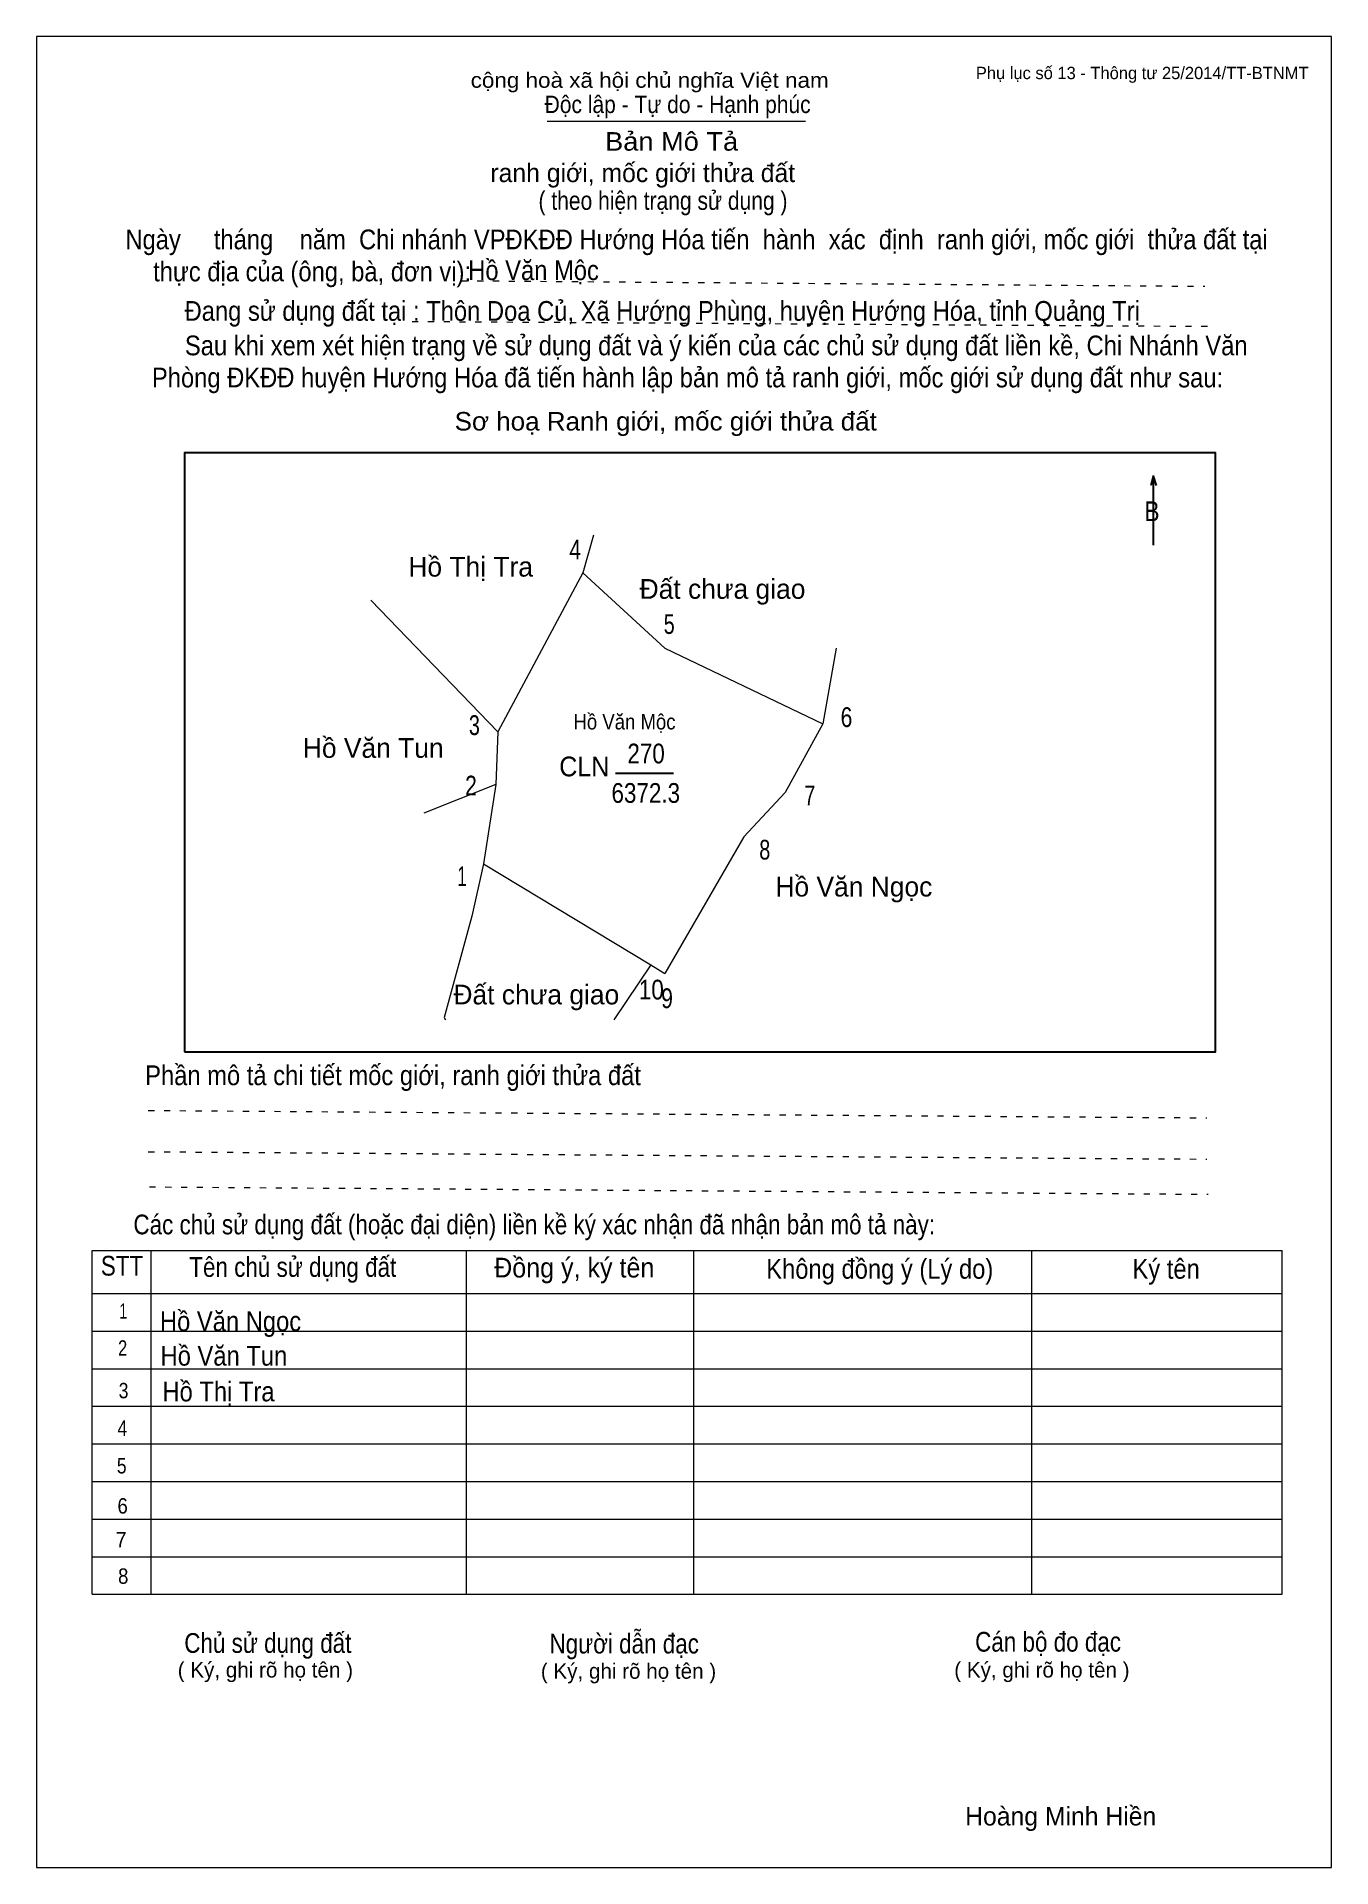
# Model space of a CAD drawing. Header units: centimetres. Extents: x 0 to 21, y 0 to 29.7.
import ezdxf
from ezdxf.enums import TextEntityAlignment as Align

# ---------------------------------------------------------------- set-up
doc = ezdxf.new("R2010")
doc.units = ezdxf.units.CM
doc.header["$LTSCALE"] = 0.13
doc.linetypes.add('DOTTED', pattern=[1.5, 0.3, -1.2])
for name, color, linetype, lineweight in [('1', 7, 'Continuous', 13), ('33', 7, 'Continuous', 25), ('6', 7, 'Continuous', 13), ('62', 7, 'Continuous', 13)]:
    doc.layers.add(name, color=color, linetype=linetype, lineweight=lineweight)
for name, color, linetype in [('2', 7, 'Continuous'), ('32', 7, 'Continuous'), ('34', 7, 'Continuous'), ('63', 7, 'Continuous')]:
    doc.layers.add(name, color=color, linetype=linetype)

msp = doc.modelspace()

# ---------------------------------------------------------------- linework, layer by layer
at = {"layer": '1'}
msp.add_lwpolyline([(21, 0), (21, 29.7), (0, 29.7), (0, 0)], close=True, dxfattribs=at)
at = {"layer": '33'}
msp.add_line((9.39, 17.75), (10.33, 17.75), dxfattribs=at)
at = {"layer": '6'}
for p, q in [((7.48, 18.42), (5.42, 20.56)), ((12.97, 19.78), (12.75, 18.55)), ((9.96, 14.64), (10.19, 14.5))]:
    msp.add_line(p, q, dxfattribs=at)
for points in [[(9.03, 21.61), (8.86, 21), (7.48, 18.42)], [(8.86, 21), (10.19, 19.78), (12.75, 18.55)], [(7.48, 18.42), (7.45, 17.57), (6.28, 17.1)], [(12.75, 18.55), (12.14, 17.44), (11.47, 16.72), (10.19, 14.5)], [(7.45, 17.57), (7.25, 16.28), (9.96, 14.64), (9.36, 13.75)], [(7.25, 16.28), (7.06, 15.43), (6.61, 13.79), (6.63, 13.75)]]:
    msp.add_lwpolyline(points, dxfattribs=at)
at = {"layer": '62'}
for p, q in [((8.28, 28.33), (12.47, 28.33)), ((0.9, 10.01), (20.2, 10.01)), ((0.9, 4.43), (0.9, 10.01)), ((1.86, 4.43), (1.86, 10.01)), ((6.97, 4.43), (6.97, 9.99)), ((10.66, 4.43), (10.66, 9.99)), ((16.14, 4.43), (16.14, 10.01)), ((20.2, 4.43), (20.2, 10.01)), ((0.9, 9.31), (20.2, 9.31)), ((0.9, 8.7), (20.2, 8.7)), ((0.9, 8.09), (20.2, 8.09)), ((0.9, 7.48), (20.2, 7.48)), ((0.9, 6.87), (20.2, 6.87)), ((0.9, 6.26), (20.2, 6.26)), ((0.9, 5.65), (20.2, 5.65)), ((0.9, 5.04), (20.2, 5.04)), ((0.9, 4.43), (20.2, 4.43))]:
    msp.add_line(p, q, dxfattribs=at)
at = {"layer": '62', "linetype": 'DOTTED'}
for p, q in [((6.89, 25.74), (18.95, 25.65)), ((6.09, 25.08), (19.04, 25)), ((1.81, 12.28), (18.98, 12.16)), ((1.81, 11.61), (18.98, 11.49)), ((1.83, 11.04), (19, 10.92))]:
    msp.add_line(p, q, dxfattribs=at)
at = {"layer": '62', "lineweight": 25}
for p, q in [((18.11, 22.58), (18.11, 21.45)), ((18.11, 22.57), (18.07, 22.42)), ((18.11, 22.57), (18.16, 22.42))]:
    msp.add_line(p, q, dxfattribs=at)
msp.add_lwpolyline([(2.4, 13.23), (19.12, 13.23), (19.12, 22.95), (2.4, 22.95)], close=True, dxfattribs=at)

# ---------------------------------------------------------------- texts
at = {"layer": '2', "width": 0.9}
msp.add_text('Hồ Văn Mộc', height=0.2499, dxfattribs=at).set_placement((9.535, 18.46), align=Align.CENTER)
at = {"layer": '32'}
for s, width, p in [('4', 0.8, (8.735, 21.22)), ('5', 0.75, (10.26, 20.01)), ('6', 0.8, (13.135, 18.5)), ('3', 0.75, (7.1, 18.37)), ('2', 0.8, (7.045, 17.39)), ('7', 0.75, (12.54, 17.23)), ('8', 0.75, (11.81, 16.35)), ('1', 0.65, (6.9, 15.92)), ('10', 0.85, (9.97, 14.08)), ('9', 0.8, (10.225, 13.94))]:
    msp.add_text(s, height=0.32, dxfattribs=dict(at, width=width)).set_placement(p, align=Align.CENTER)
at = {"layer": '33'}
for s, p in [('Hồ Thị Tra', (7.04, 20.94)), ('Đất chưa giao', (11.125, 20.58)), ('Đất chưa giao', (11.125, 20.58)), ('Hồ Văn Tun', (5.46, 18)), ('Hồ Văn Ngọc', (13.255, 15.75)), ('Hồ Văn Ngọc', (13.255, 15.75)), ('Đất chưa giao', (8.105, 14))]:
    msp.add_text(s, height=0.32, dxfattribs=at).set_placement(p, align=Align.CENTER)
at = {"layer": '33', "width": 0.85}
for s, p in [('270', (9.885, 17.91)), ('6372.3', (9.88, 17.27))]:
    msp.add_text(s, height=0.32, dxfattribs=at).set_placement(p, align=Align.CENTER)
at = {"layer": '33', "width": 0.95}
msp.add_text('CLN', height=0.32, dxfattribs=at).set_placement((9.29, 17.7), align=Align.RIGHT)
at = {"layer": '34', "width": 0.9}
for s, p in [('Hồ Văn Mộc', (7, 25.75)), ('Hồ Văn Ngọc', (2, 8.7)), ('Hồ Văn Tun', (2.01, 8.14)), ('Hồ Thị Tra', (2.04, 7.56))]:
    msp.add_text(s, height=0.32, dxfattribs=at).set_placement(p)
at = {"layer": '62'}
for s, height, width, p in [('cộng hoà xã hội chủ nghĩa Việt nam', 0.2474, 1.1, (7.04, 28.87)), ('Độc lập - Tự do - Hạnh phúc', 0.2828, 0.9, (8.24, 28.46)), ('Bản Mô Tả', 0.3, 1.1, (9.22, 27.85)), ('( theo hiện trạng sử dụng )', 0.3, 0.85, (8.14, 26.89)), ('Ngày     tháng    năm  Chi nhánh VPĐKĐĐ Hướng Hóa tiến  hành  xác  định  ranh giới, mốc giới  thửa đất tại ', 0.32, 0.9, (1.44, 26.25)), ('thực địa của (ông, bà, đơn vị): ', 0.32, 0.9, (1.89, 25.73)), ('Đang sử dụng đất tại : Thôn Doa Củ, Xã Hướng Phùng, huyện Hướng Hóa, tỉnh Quảng Trị', 0.32, 0.9, (2.4, 25.09)), ('     Sau khi xem xét hiện trạng về sử dụng đất và ý kiến của các chủ sử dụng đất liền kề, Chi Nhánh Văn ', 0.32, 0.9, (1.87, 24.53)), ('Phòng ĐKĐĐ huyện Hướng Hóa đã tiến hành lập bản mô tả ranh giới, mốc giới sử dụng đất như sau:', 0.32, 0.9, (1.87, 24.01)), ('Sơ hoạ Ranh giới, mốc giới thửa đất', 0.3, 1.05, (6.78, 23.31)), ('B', 0.32, 0.85, (17.97, 21.84)), ('Phần mô tả chi tiết mốc giới, ranh giới thửa đất ', 0.32, 0.9, (1.76, 12.69)), ('Các chủ sử dụng đất (hoặc đại diện) liền kề ký xác nhận đã nhận bản mô tả này:', 0.32, 0.85, (1.57, 10.27))]:
    msp.add_text(s, height=height, dxfattribs=dict(at, width=width)).set_placement(p)
msp.add_text('ranh giới, mốc giới thửa đất', height=0.3, dxfattribs=at).set_placement((7.36, 27.34))
for s, height, width, p in [('STT', 0.32, 0.85, (1.385, 9.6)), ('Tên chủ sử dụng đất', 0.32, 0.85, (4.155, 9.58)), ('Đồng ý, ký tên', 0.32, 0.95, (8.72, 9.57)), ('Không đồng ý (Lý do)', 0.32, 0.9, (13.675, 9.55)), ('Ký tên', 0.32, 0.9, (18.32, 9.55)), ('1', 0.25, 0.7, (1.405, 8.9)), ('2', 0.25, 0.8, (1.395, 8.3)), ('3', 0.25, 0.85, (1.41, 7.61)), ('4', 0.25, 0.85, (1.39, 7)), ('5', 0.25, 0.85, (1.38, 6.39)), ('6', 0.25, 0.9, (1.395, 5.74)), ('7', 0.25, 0.95, (1.37, 5.19)), ('8', 0.25, 0.9, (1.405, 4.6)), ('Người dẫn đạc', 0.32, 0.85, (9.53, 3.47)), ('Chủ sử dụng đất', 0.32, 0.85, (3.75, 3.48)), ('Cán bộ đo đạc', 0.32, 0.85, (16.405, 3.5))]:
    msp.add_text(s, height=height, dxfattribs=dict(at, width=width)).set_placement(p, align=Align.CENTER)
for p in [(3.71, 3.08), (9.6, 3.06), (16.305, 3.08)]:
    msp.add_text('( Ký, ghi rõ họ tên )', height=0.25, dxfattribs=at).set_placement(p, align=Align.CENTER)
at = {"layer": '63'}
msp.add_text('Phụ lục số 13 - Thông tư 25/2014/TT-BTNMT', height=0.2, dxfattribs=at).set_placement((20.63, 29.01), align=Align.RIGHT)
msp.add_text('Hoàng Minh Hiền', height=0.3, dxfattribs=at).set_placement((16.61, 0.68), align=Align.CENTER)

doc.saveas('drawing.dxf')
